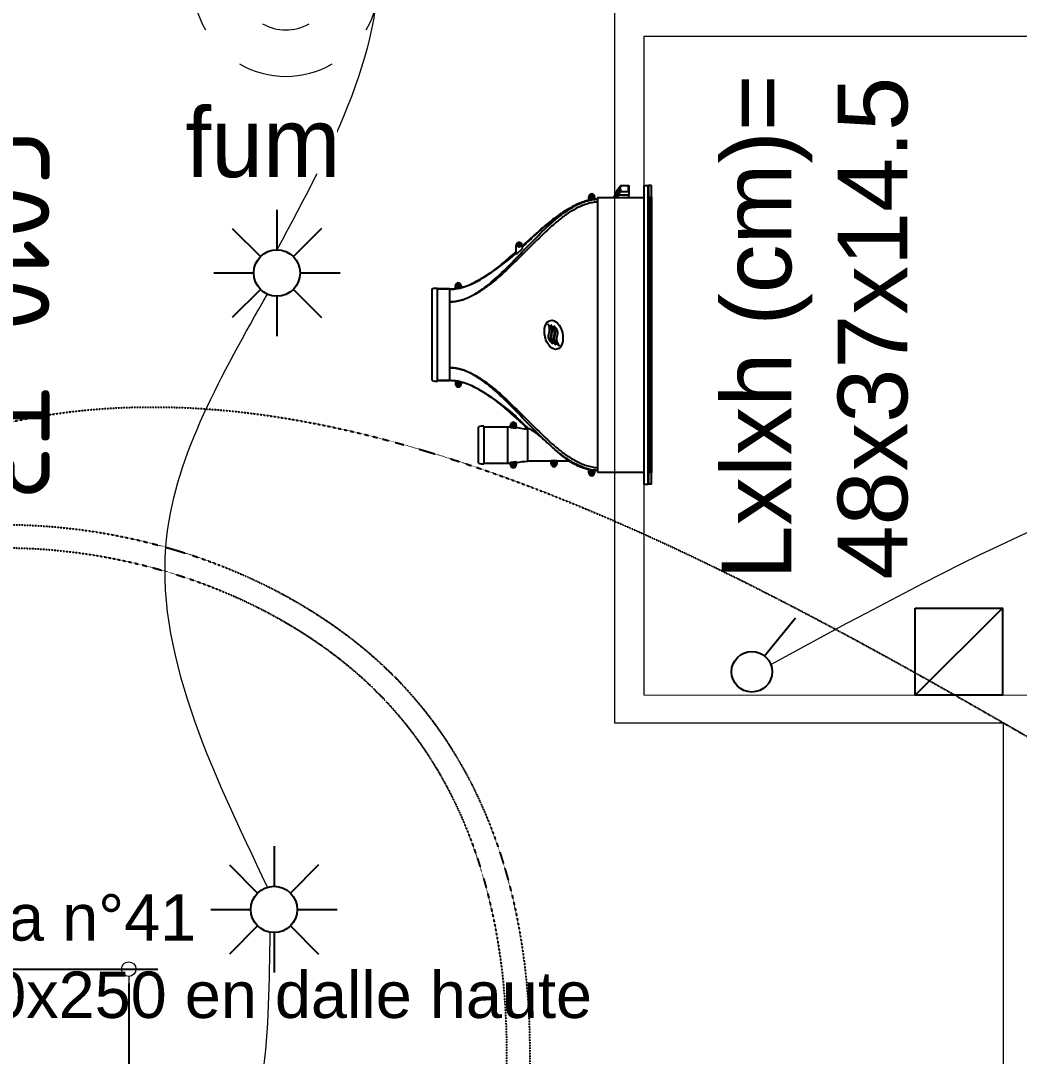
# Model space of a CAD drawing. Header units: millimetres. Extents: x 454430 to 532383, y -370512 to -310890.
# Drawn here: x 470976 to 472698, y -354711 to -352926 of the extents above; entities that cross this region are included whole.
import ezdxf
from ezdxf import colors
from ezdxf.entities.mleader import LeaderData, LeaderLine
from ezdxf.math import Vec2, Vec3

# ---------------------------------------------------------------- set-up
doc = ezdxf.new("R2010")
doc.units = ezdxf.units.MM
doc.set_wipeout_variables(frame=1)
doc.linetypes.add('prlm_ef', pattern=[0.165, 0.1, -0.065])
doc.layers.add('_GAZELEC-BOITE INCORPO', color=36, linetype='Continuous', lineweight=18)
doc.layers.add('_GAZELEC-RESERVATION', color=1, linetype='Continuous', lineweight=18)
for name, color, linetype in [('_GAZELEC-EAU CHAUDE', 1, 'Continuous'), ('prlm-CHAUFF', 30, 'Continuous'), ('prlm-EAU-EF', 161, 'Continuous'), ('prlm-ELEC-CFO', 201, 'Continuous'), ('prlm-ELEC-SSI', 230, 'Continuous')]:
    doc.layers.add(name, color=color, linetype=linetype)
doc.layers.add('prlm-xpoly', color=7, linetype='Continuous', plot=False)
doc.styles.add('Arial', font='arial.ttf')
doc.styles.add('prlm-elec-ssi', font='comic.ttf', dxfattribs={"height": 12})
doc.styles.add('prlm-xpoly', font='isocp.shx', dxfattribs={"height": 15})
doc.styles.get("Standard").update_dxf_attribs({"font": 'arial.ttf'})
doc.dimstyles.new('200', dxfattribs={"dimtxt": 150, "dimasz": 25, "dimexe": 50, "dimexo": 50, "dimgap": 20, "dimtad": 1, "dimdec": 0, "dimlfac": 0.1, "dimdsep": 46, "dimtxsty": 'Arial', "dimblk1": 'DOTBLANK', "dimblk2": 'DOTBLANK', "dimsah": 1, "dimcen": 25, "dimclrd": 5, "dimclre": 5, "dimadec": 0, "dimazin": 0, "dimtfac": 1, "dimtdec": 0, "dimtmove": 0, "dimatfit": 3, "dimldrblk": 'DOTBLANK', "dimfxl": 50, "dimtolj": 1, "dimtzin": 0, "dimarcsym": 0})

# ---------------------------------------------------------------- blocks, each defined once
blk = doc.blocks.new('xi.SPOT')
at = {"color": 0, "lineweight": 5}
blk.add_wipeout([(-4, 0), (-2.83, -2.83), (0, -4), (2.83, -2.83), (4, 0), (2.83, 2.83), (0, 4), (-2.83, 2.83)], dxfattribs=at).dxf.layer = 'prlm-ELEC-CFO'
at = {"layer": 'prlm-ELEC-CFO', "color": 0, "linetype": 'ByBlock', "lineweight": -2, "flags": 128}
for points in [[(0, 10.88), (0, 4)], [(-7.69, 7.69), (-2.83, 2.83)], [(7.69, 7.69), (2.83, 2.83)], [(-10.88, 0), (-4, 0)], [(4, 0), (10.88, 0)], [(-2.83, -2.83), (-7.69, -7.69)], [(2.83, -2.83), (7.69, -7.69)], [(0, -4), (0, -10.88)]]:
    blk.add_lwpolyline(points, dxfattribs=at)
at = {"layer": 'prlm-ELEC-CFO', "color": 0, "linetype": 'ByBlock', "lineweight": -2}
blk.add_circle((0, 0), 4, dxfattribs=at)
blk = doc.blocks.new('xi.SA')
at = {"layer": 'prlm-ELEC-CFO', "color": 0}
blk.add_lwpolyline([(0.2, -1.28), (5.5, 5.28)], dxfattribs=at)
blk.add_circle((-2, -4), 3.5, dxfattribs=at)
blk = doc.blocks.new('xi.fum')
at = {"color": 0}
blk.add_wipeout([(-10.61, -10.61), (-15, 0), (-10.61, 10.61), (0, 15), (10.61, 10.61), (15, 0), (10.61, -10.61), (0, -15)], dxfattribs=at).dxf.layer = 'prlm-ELEC-SSI'
at = {"layer": 'prlm-ELEC-SSI', "color": 0}
for points in [[(-2.12, 2.12), (2.12, -2.12)], [(2.12, 2.12), (-2.12, -2.12)]]:
    blk.add_lwpolyline(points, dxfattribs=at)
blk.add_circle((0, 0), 3, dxfattribs=at)
at = {"layer": 'prlm-ELEC-SSI', "color": 0, "lineweight": 13}
for radius, start, end in [(16, 60, 120), (16, 150, 210), (8, 60, 120), (16, 330, 30), (8, 150, 210), (8, 330, 30), (8, 240, 300), (16, 240, 300)]:
    blk.add_arc((0, 0), radius, start, end, dxfattribs=at)
blk = doc.blocks.new('xi.twintop')
at = {"layer": 'prlm-CHAUFF', "ltscale": 50}
for p, q in [((-7.9, 36.5), (7.9, 36.5)), ((-8, 35.6), (8, 35.6)), ((-7.9, 35.6), (-7.9, 33.5)), ((-7.9, 33.5), (-7.9, 35.6)), ((7.9, 35.6), (7.9, 33.5)), ((7.9, 33.5), (7.9, 35.6)), ((-8.51, 32.16), (-8.41, 32.16)), ((-8.51, 32.05), (-8.51, 32.16)), ((-7.9, 32.5), (-8.46, 32.5)), ((-8.41, 32.16), (-8.41, 32.05)), ((-8.16, 31.5), (-7.95, 32.18)), ((-7.9, 32.5), (-7.95, 32.18)), ((-5.67, 33.5), (-7.9, 33.5)), ((5.67, 33.5), (-5.67, 33.5)), ((7.9, 33.5), (5.67, 33.5)), ((7.95, 32.18), (7.9, 32.5)), ((7.9, 32.5), (8.46, 32.5)), ((8.16, 31.5), (7.95, 32.18)), ((8.41, 32.16), (8.51, 32.16)), ((8.41, 32.05), (8.41, 32.16)), ((8.51, 32.16), (8.51, 32.05)), ((-8.61, 31.95), (-8.61, 32.05)), ((-8.61, 32.05), (-8.51, 32.05)), ((-8.51, 31.95), (-8.61, 31.95)), ((-8.51, 31.84), (-8.51, 31.95)), ((-8.41, 31.84), (-8.51, 31.84)), ((-8.46, 31.5), (-8.16, 31.5)), ((-8.41, 32.05), (-8.3, 32.05)), ((-8.3, 31.95), (-8.41, 31.95)), ((-8.41, 31.95), (-8.41, 31.84)), ((-8.3, 32.05), (-8.3, 31.95)), ((8.46, 31.5), (8.16, 31.5)), ((8.3, 31.95), (8.3, 32.05)), ((8.3, 32.05), (8.41, 32.05)), ((8.41, 31.95), (8.3, 31.95)), ((8.41, 31.84), (8.41, 31.95)), ((8.51, 31.84), (8.41, 31.84)), ((8.51, 32.05), (8.61, 32.05)), ((8.61, 31.95), (8.51, 31.95)), ((8.51, 31.95), (8.51, 31.84)), ((8.61, 32.05), (8.61, 31.95)), ((9.12, 29.02), (9.09, 29.02)), ((-15.75, 27.6), (-22.25, 27.6)), ((-22.15, 28.5), (-15.85, 28.5)), ((-22.15, 27.6), (-22.15, 23.5)), ((-22.15, 27.6), (-22.15, 23.5)), ((-15.85, 27.6), (-15.85, 23.5)), ((-15.85, 27.6), (-15.85, 23.5)), ((-9.41, 28.48), (-9.41, 28.48)), ((9.41, 28.48), (9.38, 28.48)), ((-15.85, 23.5), (-22.15, 23.5)), ((-22.56, 22.55), (-22.45, 22.55)), ((-22.56, 22.45), (-22.56, 22.55)), ((-22.45, 22.45), (-22.56, 22.45)), ((-22.45, 22.66), (-22.35, 22.66)), ((-22.45, 22.55), (-22.45, 22.66)), ((-22.45, 22.34), (-22.45, 22.45)), ((-22.35, 22.34), (-22.45, 22.34)), ((-22.4, 23), (-21.97, 23)), ((-21.85, 22), (-22.4, 22)), ((-22.35, 22.66), (-22.35, 22.55)), ((-22.35, 22.55), (-22.24, 22.55)), ((-22.24, 22.45), (-22.35, 22.45)), ((-22.35, 22.45), (-22.35, 22.34)), ((-22.24, 22.55), (-22.24, 22.45)), ((-21.97, 23), (-21.85, 22.06)), ((-21.85, 22.06), (-21.85, 22)), ((-16.2, 19.84), (-14.13, 22)), ((-14.13, 22), (-16.2, 19.84)), ((-16.15, 22.06), (-16.03, 23)), ((-16.15, 22), (-16.15, 22.06)), ((-15.6, 22), (-16.15, 22)), ((-16.03, 23), (-15.6, 23)), ((-15.76, 22.45), (-15.76, 22.55)), ((-15.76, 22.55), (-15.65, 22.55)), ((-15.65, 22.45), (-15.76, 22.45)), ((-15.65, 22.66), (-15.55, 22.66)), ((-15.65, 22.55), (-15.65, 22.66)), ((-15.65, 22.34), (-15.65, 22.45)), ((-15.55, 22.34), (-15.65, 22.34)), ((-15.55, 22.66), (-15.55, 22.55)), ((-15.55, 22.55), (-15.44, 22.55)), ((-15.55, 22.45), (-15.55, 22.34)), ((-15.44, 22.45), (-15.55, 22.45)), ((-15.44, 22.55), (-15.44, 22.45)), ((14.83, 21), (13.83, 22)), ((13.83, 22), (15.44, 22)), ((15.28, 21.45), (15.28, 21.55)), ((15.28, 21.55), (15.39, 21.55)), ((15.39, 21.45), (15.28, 21.45)), ((15.39, 21.66), (15.49, 21.66)), ((15.39, 21.55), (15.39, 21.66)), ((15.39, 21.34), (15.39, 21.45)), ((15.49, 21.66), (15.49, 21.55)), ((15.49, 21.55), (15.6, 21.55)), ((15.49, 21.45), (15.49, 21.34)), ((15.6, 21.45), (15.49, 21.45)), ((15.6, 21.55), (15.6, 21.45)), ((-21.8, 20), (-16.2, 20)), ((-21.8, 16), (-21.8, 20)), ((-21.8, 16), (-21.8, 20)), ((-16.2, 19.84), (-16.2, 20)), ((-16.2, 19.84), (-16.2, 20)), ((15.44, 21), (14.83, 21)), ((15.49, 21.34), (15.39, 21.34)), ((-22.36, 15.45), (-22.36, 15.55)), ((-22.36, 15.55), (-22.25, 15.55)), ((-22.25, 15.45), (-22.36, 15.45)), ((-22.25, 15.66), (-22.15, 15.66)), ((-22.25, 15.55), (-22.25, 15.66)), ((-22.25, 15.34), (-22.25, 15.45)), ((-22.15, 15.34), (-22.25, 15.34)), ((-22.2, 16), (-21.65, 16)), ((-21.65, 15), (-22.2, 15)), ((-22.15, 15.66), (-22.15, 15.55)), ((-22.15, 15.55), (-22.04, 15.55)), ((-22.15, 15.45), (-22.15, 15.34)), ((-22.04, 15.45), (-22.15, 15.45)), ((-22.04, 15.55), (-22.04, 15.45)), ((-21.8, 12.88), (-21.8, 15)), ((-21.8, 12.88), (-21.8, 15)), ((-21.65, 16), (-21.65, 15)), ((-23.96, 8.95), (-23.96, 9.05)), ((-23.96, 9.05), (-23.85, 9.05)), ((-23.85, 8.95), (-23.96, 8.95)), ((-23.85, 9.16), (-23.75, 9.16)), ((-23.85, 9.05), (-23.85, 9.16)), ((-23.85, 8.84), (-23.85, 8.95)), ((-23.8, 9.5), (-23.19, 9.5)), ((-23.75, 9.16), (-23.75, 9.05)), ((-23.75, 9.05), (-23.64, 9.05)), ((-23.75, 8.95), (-23.75, 8.84)), ((-23.64, 8.95), (-23.75, 8.95)), ((-23.64, 9.05), (-23.64, 8.95)), ((23.19, 9.5), (23.8, 9.5)), ((23.64, 8.95), (23.64, 9.05)), ((23.64, 9.05), (23.75, 9.05)), ((23.75, 8.95), (23.64, 8.95)), ((23.75, 9.16), (23.85, 9.16)), ((23.75, 9.05), (23.75, 9.16)), ((23.75, 8.84), (23.75, 8.95)), ((23.85, 9.16), (23.85, 9.05)), ((23.85, 9.05), (23.96, 9.05)), ((23.85, 8.95), (23.85, 8.84)), ((23.96, 8.95), (23.85, 8.95)), ((23.96, 9.05), (23.96, 8.95)), ((-23.75, 8.84), (-23.85, 8.84)), ((-23.36, 8.5), (-23.8, 8.5)), ((23.7, 8), (-23.7, 8)), ((-23.7, 8), (-23.7, 0)), ((-23.36, 8.42), (-23.36, 8.5)), ((23.36, 8.42), (23.36, 8.5)), ((23.8, 8.5), (23.36, 8.5)), ((23.7, 8), (23.7, 0)), ((23.85, 8.84), (23.75, 8.84)), ((24.18, 4.47), (23.7, 4.81)), ((24.06, 4.42), (23.7, 4.66)), ((24.06, 2.6), (24.06, 4.42)), ((24.64, 4.04), (24.06, 4.42)), ((24.2, 4.46), (24.18, 4.47)), ((24.54, 4.24), (24.2, 4.46)), ((24.35, 4.85), (24.33, 4.89)), ((24.35, 4.36), (24.35, 4.85)), ((24.35, 4.85), (24.36, 4.85)), ((24.41, 4.79), (24.43, 4.83)), ((24.41, 4.79), (24.41, 4.32)), ((25.01, 4.43), (24.41, 4.79)), ((24.43, 4.83), (25.04, 4.47)), ((24.64, 4.04), (24.72, 4.01)), ((24.64, 2.6), (24.64, 4.04)), ((24.72, 4.01), (24.72, 2.65)), ((25.04, 4.47), (25.01, 4.43)), ((25.01, 4.25), (25.01, 4.43)), ((25.02, 4.42), (25.01, 4.43)), ((25.06, 4.46), (25.02, 4.42)), ((25.02, 4.42), (25.02, 4.25)), ((25.28, 4.25), (25.02, 4.42)), ((25.04, 4.47), (25.06, 4.46)), ((25.06, 4.46), (25.39, 4.24)), ((25.71, 2.65), (25.71, 4.01)), ((23.7, 2.6), (24.06, 2.6)), ((23.7, 2.57), (23.73, 2.6)), ((23.79, 2.6), (23.88, 2.51)), ((23.88, 2.51), (23.97, 2.6)), ((24.04, 2.6), (24.13, 2.51)), ((24.64, 2.6), (24.06, 2.6)), ((24.13, 2.51), (24.22, 2.6)), ((24.18, 2.56), (24.24, 2.51)), ((24.24, 2.51), (24.3, 2.58)), ((24.28, 2.6), (24.37, 2.51)), ((24.37, 2.51), (24.46, 2.6)), ((24.42, 2.57), (24.48, 2.51)), ((24.48, 2.51), (24.56, 2.58)), ((24.54, 2.6), (24.63, 2.51)), ((24.63, 2.51), (24.72, 2.6)), ((24.72, 2.65), (24.64, 2.6)), ((24.64, 2.6), (24.64, 2.6)), ((25.66, 2.6), (24.64, 2.6)), ((24.7, 2.58), (24.77, 2.51)), ((24.72, 2.65), (25.71, 2.65)), ((24.73, 2.6), (24.82, 2.51)), ((24.77, 2.51), (24.79, 2.53)), ((24.82, 2.51), (24.91, 2.6)), ((24.9, 2.59), (24.98, 2.51)), ((24.98, 2.51), (25.07, 2.6)), ((25.02, 2.54), (25.05, 2.51)), ((25.05, 2.51), (25.09, 2.55)), ((25.06, 2.58), (25.13, 2.51)), ((25.13, 2.51), (25.22, 2.6)), ((25.19, 2.57), (25.25, 2.51)), ((25.25, 2.51), (25.34, 2.6)), ((25.27, 2.53), (25.29, 2.51)), ((25.29, 2.51), (25.32, 2.54)), ((25.31, 2.56), (25.36, 2.51)), ((25.36, 2.51), (25.45, 2.6)), ((25.4, 2.55), (25.44, 2.51)), ((25.44, 2.51), (25.53, 2.6)), ((25.48, 2.54), (25.51, 2.51)), ((25.51, 2.51), (25.6, 2.6)), ((25.53, 2.53), (25.55, 2.51)), ((25.55, 2.51), (25.64, 2.6)), ((25.71, 2.65), (25.66, 2.6)), ((25.66, 2.6), (25.66, 2.6)), ((-25.75, 0), (-25.75, -0.73)), ((25.75, 0), (-25.75, 0)), ((25.75, 0), (25.75, -0.73)), ((-25.75, -0.81), (-25.75, -0.73)), ((-25.75, -0.73), (25.75, -0.73)), ((-25.75, -1.3), (-25.75, -0.81)), ((25.75, -0.81), (-25.75, -0.81)), ((-25.75, -1.3), (25.75, -1.3)), ((23.75, -0.99), (-23.75, -0.99)), ((-23.75, -1.06), (-23.75, -0.99)), ((-23.55, -0.99), (-23.75, -1.06)), ((-23.75, -1.06), (23.75, -1.06)), ((23.75, -1.11), (-23.75, -1.11)), ((-23.75, -1.16), (-23.75, -1.11)), ((-23.59, -1.11), (-23.75, -1.16)), ((-23.75, -1.16), (23.75, -1.16)), ((23.75, -1.2), (-23.75, -1.2)), ((-23.75, -1.23), (-23.75, -1.2)), ((-23.64, -1.2), (-23.75, -1.23)), ((-23.75, -1.23), (23.75, -1.23)), ((23.75, -1.26), (-23.75, -1.26)), ((-23.75, -1.28), (-23.75, -1.26)), ((-23.68, -1.26), (-23.75, -1.28)), ((-23.75, -1.28), (23.75, -1.28)), ((23.75, -1.29), (-23.75, -1.29)), ((-23.75, -1.3), (-23.75, -1.29)), ((-23.73, -1.29), (-23.75, -1.3)), ((-23.75, -1.3), (23.75, -1.3)), ((23.75, -1.06), (23.55, -0.99)), ((23.75, -1.16), (23.59, -1.11)), ((23.75, -1.23), (23.64, -1.2)), ((23.75, -1.28), (23.68, -1.26)), ((23.75, -1.3), (23.73, -1.29)), ((23.75, -0.99), (23.75, -1.06)), ((23.75, -1.11), (23.75, -1.16)), ((23.75, -1.2), (23.75, -1.23)), ((23.75, -1.26), (23.75, -1.28)), ((23.75, -1.29), (23.75, -1.3)), ((25.75, -0.73), (25.75, -0.81)), ((25.75, -1.3), (25.75, -0.81))]:
    blk.add_line(p, q, dxfattribs=at)
for centre, radius in [((-8.46, 32), 0.3), ((-8.46, 32), 0.25), ((8.46, 32), 0.3), ((8.46, 32), 0.25), ((-22.4, 22.5), 0.3), ((-22.4, 22.5), 0.25), ((-15.6, 22.5), 0.3), ((-15.6, 22.5), 0.25), ((15.44, 21.5), 0.3), ((15.44, 21.5), 0.25), ((-22.2, 15.5), 0.3), ((-22.2, 15.5), 0.25), ((-23.8, 9), 0.3), ((-23.8, 9), 0.25), ((23.8, 9), 0.3), ((23.8, 9), 0.25)]:
    blk.add_circle(centre, radius, dxfattribs=at)
for centre, radius, start, end in [((-6.01, 35.83), 2, 160.5755, 186.7441), ((-6.01, 35.83), 2, 160.5755, 186.7441), ((6.01, 35.83), 2, 353.2559, 19.4245), ((6.01, 35.83), 2, 353.2559, 19.4245), ((-8.46, 32), 0.5, 90, 270), ((-15.67, 33.51), 7.77, 352.5456, 359.9423), ((-15.72, 33.51), 7.82, 352.5763, 359.9264), ((-15.07, 33.49), 7.17, 352.0923, 353.5448), ((-15.07, 33.49), 7.17, 353.9053, 0.1157), ((15.11, 33.49), 7.25, 179.9215, 187.8382), ((15.67, 33.51), 7.77, 180.0577, 187.4544), ((15.72, 33.51), 7.82, 180.0736, 187.4237), ((8.46, 32), 0.5, 270, 90), ((-19.51, 34.47), 11.74, 332.3321, 345.441), ((-19.16, 34.32), 11.35, 332.1374, 345.6929), ((21.1, 34.98), 13.43, 192.9954, 216.0824), ((19.16, 34.32), 11.35, 194.4106, 207.8626), ((-26.92, 38.17), 20.01, 331.0483, 332.7983), ((-26.92, 38.17), 20.01, 331.0482, 332.7982), ((26.92, 38.17), 20.01, 207.2018, 208.9518), ((-20.26, 27.83), 2, 160.5755, 186.7441), ((-20.26, 27.83), 2, 160.5755, 186.7441), ((-17.74, 27.83), 2, 353.2559, 19.4245), ((-17.74, 27.83), 2, 353.2559, 19.4245), ((-43.13, 48.06), 39, 319.3887, 329.86), ((-43.13, 48.06), 39, 319.3887, 329.8601), ((43.13, 48.06), 39, 210.1399, 220.6113), ((43.13, 48.06), 39, 212.5506, 220.6113), ((-22.4, 22.5), 0.5, 90, 270), ((-15.6, 22.5), 0.5, 270, 90), ((-22.51, 30.1), 11.66, 315.9701, 320.4245), ((-22.76, 30.33), 11.99, 316.0326, 320.3619), ((22.51, 30.1), 11.66, 219.5755, 224.0299), ((22.76, 30.33), 11.99, 219.6381, 223.9674), ((15.44, 21.5), 0.5, 270, 90), ((-44.74, 40.05), 35.1, 315.7111, 319.5265), ((-22.2, 15.5), 0.5, 90, 270), ((-2.48, -0.77), 23.65, 136.4099, 144.7501), ((-23.8, 9), 0.5, 90, 270), ((-11.41, 6.64), 12.12, 163.7263, 166.3852), ((23.8, 9), 0.5, 270, 90), ((17.64, -7.23), 13.85, 61.9182, 64.0515), ((17.76, -6.88), 13.43, 62.115, 63.7632), ((18.29, -6.04), 12.5, 61.3177, 61.5903), ((24.75, 5.45), 0.703, 233.033, 242.9325), ((24.72, 5.11), 0.448, 214.6713, 225.4982), ((25.88, 4.92), 0.836, 234.1326, 239.2425), ((18.29, -6.04), 12.5, 53.7494, 55.0637)]:
    blk.add_arc(centre, radius, start, end, dxfattribs=at)
blk.add_ellipse((0, 15.55), major_axis=(2.49, 0.57), ratio=0.600775, dxfattribs=at)
for points, knots in [([(-5.67, 33.5), (-5.67, 33.33), (-5.68, 33.16), (-5.7, 32.82), (-5.72, 32.65), (-5.8, 32.15), (-5.87, 31.82), (-6.05, 31.16), (-6.16, 30.84), (-6.41, 30.21), (-6.55, 29.9), (-7, 29), (-7.34, 28.43), (-8.08, 27.34), (-8.47, 26.81), (-9.69, 25.27), (-10.57, 24.3), (-12.38, 22.39), (-13.32, 21.46), (-15.19, 19.6), (-16.12, 18.67), (-17.95, 16.77), (-18.84, 15.8), (-20.08, 14.27), (-20.47, 13.75), (-21.03, 12.94), (-21.21, 12.66), (-21.55, 12.09), (-21.72, 11.8), (-22.17, 10.91), (-22.43, 10.31), (-22.7, 9.36), (-22.77, 9.03), (-22.86, 8.47), (-22.88, 8.24), (-22.89, 8)], [0, 0, 0, 0, 0.015625, 0.015625, 0.03125, 0.03125, 0.0625, 0.0625, 0.09375, 0.09375, 0.125, 0.125, 0.1875, 0.1875, 0.25, 0.25, 0.375, 0.375, 0.5, 0.5, 0.625, 0.625, 0.75, 0.75, 0.8125, 0.8125, 0.84375, 0.84375, 0.875, 0.875, 0.9375, 0.9375, 0.96875, 0.96875, 0.9907189, 0.9907189, 0.9907189, 0.9907189]), ([(-18.04, 17.26), (-16.85, 18.51), (-15.59, 19.7), (-13.1, 22.1), (-11.85, 23.3), (-10.07, 25.17), (-9.49, 25.81), (-8.39, 27.13), (-7.87, 27.82), (-7.16, 28.91), (-6.93, 29.29), (-6.52, 30.07), (-6.33, 30.48), (-6.02, 31.31), (-5.89, 31.74), (-5.76, 32.39), (-5.73, 32.61), (-5.69, 32.95), (-5.69, 33.06), (-5.67, 33.28), (-5.67, 33.39), (-5.67, 33.5)], [0, 0, 0, 0, 0.25, 0.25, 0.5, 0.5, 0.625, 0.625, 0.75, 0.75, 0.8125, 0.8125, 0.875, 0.875, 0.9375, 0.9375, 0.96875, 0.96875, 0.984375, 0.984375, 1, 1, 1, 1]), ([(5.67, 33.5), (5.67, 33.33), (5.68, 33.16), (5.71, 32.81), (5.73, 32.64), (5.81, 32.14), (5.88, 31.8), (6.08, 31.14), (6.2, 30.82), (6.47, 30.19), (6.62, 29.88), (7.1, 28.98), (7.46, 28.42), (8.23, 27.34), (8.65, 26.82), (9.93, 25.3), (10.84, 24.34), (12.72, 22.46), (13.69, 21.54), (15.61, 19.69), (16.57, 18.77), (18.43, 16.87), (19.34, 15.9), (20.59, 14.36), (20.99, 13.83), (21.55, 13), (21.73, 12.72), (22.07, 12.15), (22.24, 11.85), (22.69, 10.95), (22.94, 10.33), (23.21, 9.37), (23.28, 9.05), (23.36, 8.48), (23.38, 8.24), (23.39, 8)], [0, 0, 0, 0, 0.015625, 0.015625, 0.03125, 0.03125, 0.0625, 0.0625, 0.09375, 0.09375, 0.125, 0.125, 0.1875, 0.1875, 0.25, 0.25, 0.375, 0.375, 0.5, 0.5, 0.625, 0.625, 0.75, 0.75, 0.8125, 0.8125, 0.84375, 0.84375, 0.875, 0.875, 0.9375, 0.9375, 0.96875, 0.96875, 0.9908046, 0.9908046, 0.9908046, 0.9908046]), ([(22.89, 8), (22.88, 8.24), (22.86, 8.47), (22.77, 9.03), (22.7, 9.36), (22.43, 10.31), (22.17, 10.91), (21.72, 11.8), (21.55, 12.09), (21.21, 12.66), (21.03, 12.94), (20.47, 13.75), (20.08, 14.27), (18.84, 15.8), (17.95, 16.77), (16.12, 18.67), (15.18, 19.6), (13.32, 21.46), (12.38, 22.39), (10.57, 24.3), (9.69, 25.27), (8.47, 26.81), (8.08, 27.34), (7.34, 28.43), (7, 29), (6.55, 29.9), (6.41, 30.21), (6.16, 30.84), (6.05, 31.16), (5.87, 31.82), (5.79, 32.15), (5.72, 32.65), (5.7, 32.82), (5.68, 33.16), (5.67, 33.33), (5.67, 33.5)], [0.0092808, 0.0092808, 0.0092808, 0.0092808, 0.03125, 0.03125, 0.0625, 0.0625, 0.125, 0.125, 0.15625, 0.15625, 0.1875, 0.1875, 0.25, 0.25, 0.375, 0.375, 0.5, 0.5, 0.625, 0.625, 0.75, 0.75, 0.8125, 0.8125, 0.875, 0.875, 0.90625, 0.90625, 0.9375, 0.9375, 0.96875, 0.96875, 0.984375, 0.984375, 1, 1, 1, 1]), ([(-8.9, 29.46), (-9.06, 29.12), (-9.43, 28.41), (-10.08, 27.35), (-10.83, 26.27), (-11.65, 25.18), (-12.54, 24.1), (-13.65, 22.81), (-14.86, 21.46), (-15.81, 20.43), (-16.2, 20)], [0.1568082, 0.1568082, 0.1568082, 0.1568082, 0.2305418, 0.3149874, 0.4025619, 0.4929385, 0.5856877, 0.6803551, 0.8317746, 0.9509578, 0.9509578, 0.9509578, 0.9509578]), ([(14.38, 22), (14.06, 22.36), (13.37, 23.14), (12.33, 24.35), (11.38, 25.54), (10.58, 26.62), (9.93, 27.59), (9.37, 28.52), (9.05, 29.15), (8.91, 29.44)], [0.5730592, 0.5730592, 0.5730592, 0.5730592, 0.626259, 0.6884084, 0.7489718, 0.7930827, 0.8358988, 0.8773199, 0.9123747, 0.9123747, 0.9123747, 0.9123747]), ([(-18.04, 17.26), (-17.81, 17.52), (-17.58, 17.79), (-17.17, 18.3), (-16.98, 18.55), (-16.64, 19.03), (-16.49, 19.25), (-16.32, 19.53), (-16.28, 19.62), (-16.22, 19.76), (-16.2, 19.81), (-16.2, 19.84)], [0, 0, 0, 0, 0.25, 0.25, 0.5, 0.5, 0.75, 0.75, 0.875, 0.875, 1, 1, 1, 1]), ([(23.19, 9.5), (23.12, 9.79), (23.04, 10.07), (22.86, 10.64), (22.75, 10.92), (22.41, 11.74), (22.14, 12.27), (21.56, 13.3), (21.24, 13.8), (20.57, 14.77), (20.21, 15.25), (19.11, 16.65), (18.33, 17.54), (16.73, 19.29), (15.91, 20.15), (15.09, 21)], [0, 0, 0, 0, 0.0625, 0.0625, 0.125, 0.125, 0.25, 0.25, 0.375, 0.375, 0.5, 0.5, 0.75, 0.75, 1, 1, 1, 1]), ([(21.4, 13.55), (21.3, 13.71), (20.98, 14.2), (20.41, 15.02), (19.67, 15.99), (18.88, 16.96), (17.95, 18.04), (16.9, 19.22), (15.98, 20.24), (15.44, 20.84), (15.29, 21)], [0.1694223, 0.1694223, 0.1694223, 0.1694223, 0.1906001, 0.2339285, 0.2787061, 0.3247019, 0.3716424, 0.4351709, 0.4991397, 0.523565, 0.523565, 0.523565, 0.523565]), ([(-1.63, 15.67), (-0.9, 16.39), (-0.53, 16.49), (-0.14, 16.44), (0.47, 16.38), (1.12, 15.98), (1.85, 16.55)], [0, 0, 0, 0, 0.389075, 0.389075, 0.389075, 1, 1, 1, 1]), ([(-23.39, 8), (-23.38, 8.28), (-23.35, 8.55), (-23.25, 9.19), (-23.16, 9.55), (-22.84, 10.61), (-22.54, 11.29), (-21.83, 12.6), (-21.42, 13.22), (-20.56, 14.41), (-20.09, 14.98), (-19.62, 15.54)], [0.0331631, 0.0331631, 0.0331631, 0.0331631, 0.125, 0.125, 0.25, 0.25, 0.5, 0.5, 0.75, 0.75, 1, 1, 1, 1]), ([(-1.94, 14.63), (-1.21, 15.35), (-0.84, 15.44), (-0.45, 15.4), (0.16, 15.33), (0.81, 14.93), (1.54, 15.51)], [0, 0, 0, 0, 0.389075, 0.389075, 0.389075, 1, 1, 1, 1]), ([(-23.19, 9.5), (-23.12, 9.8), (-23.04, 10.09), (-22.9, 10.53), (-22.84, 10.67), (-22.74, 10.96), (-22.68, 11.1), (-22.5, 11.53), (-22.37, 11.8), (-22.1, 12.35), (-21.95, 12.61), (-21.8, 12.88)], [0, 0, 0, 0, 0.25, 0.25, 0.375, 0.375, 0.5, 0.5, 0.75, 0.75, 1, 1, 1, 1]), ([(-21.8, 12.88), (-21.96, 12.6), (-22.11, 12.32), (-22.4, 11.74), (-22.54, 11.45), (-22.78, 10.85), (-22.89, 10.55), (-23.01, 10.17), (-23.03, 10.1), (-23.05, 10.03)], [0, 0, 0, 0, 0.25, 0.25, 0.5, 0.5, 0.75, 0.75, 0.8062429, 0.8062429, 0.8062429, 0.8062429]), ([(24.24, 4.96), (24.23, 4.96), (24.23, 4.96), (24.22, 4.97), (24.2, 4.97), (24.19, 4.97), (24.18, 4.98), (24.16, 4.98), (24.15, 4.98), (24.13, 4.99), (24.11, 4.99), (24.09, 4.99), (24.08, 4.99), (24.05, 4.99), (24.02, 4.99), (23.98, 4.99), (23.93, 4.98), (23.89, 4.98), (23.84, 4.97), (23.78, 4.96), (23.74, 4.95), (23.71, 4.95), (23.7, 4.94)], [0.1059402, 0.1059402, 0.1059402, 0.1059402, 0.1359504, 0.1694868, 0.202886, 0.2361704, 0.2693627, 0.3024859, 0.3355633, 0.3686184, 0.401675, 0.434757, 0.4678887, 0.5010941, 0.5629781, 0.6246926, 0.6863942, 0.7482374, 0.8103737, 0.8729511, 0.9361135, 0.9654522, 0.9654522, 0.9654522, 0.9654522]), ([(23.7, 4.91), (23.71, 4.91), (23.72, 4.91), (23.74, 4.92), (23.78, 4.92), (23.81, 4.93), (23.83, 4.93), (23.86, 4.94), (23.89, 4.94), (23.92, 4.95), (23.94, 4.95), (23.97, 4.95), (23.99, 4.96), (24.02, 4.96), (24.04, 4.96), (24.06, 4.96), (24.08, 4.96), (24.11, 4.96), (24.14, 4.96), (24.18, 4.96), (24.21, 4.95), (24.24, 4.95), (24.26, 4.94), (24.28, 4.93), (24.3, 4.92), (24.32, 4.91), (24.33, 4.9), (24.33, 4.89)], [0.053874, 0.053874, 0.053874, 0.053874, 0.0607104, 0.0907643, 0.1206402, 0.1503557, 0.1799287, 0.2093776, 0.238721, 0.2679778, 0.2971672, 0.3263086, 0.3554219, 0.3845269, 0.4136437, 0.4427926, 0.4719939, 0.5012681, 0.5562327, 0.6110034, 0.6657154, 0.7205017, 0.7754929, 0.8308166, 0.8865967, 0.9429527, 1, 1, 1, 1]), ([(24.35, 4.85), (24.35, 4.86), (24.35, 4.86), (24.34, 4.87), (24.33, 4.88), (24.32, 4.88), (24.31, 4.89), (24.3, 4.89), (24.29, 4.9), (24.28, 4.9), (24.26, 4.91), (24.25, 4.91), (24.23, 4.91), (24.22, 4.92), (24.2, 4.92), (24.18, 4.92), (24.17, 4.92), (24.15, 4.92), (24.12, 4.92), (24.09, 4.92), (24.05, 4.92), (24, 4.92), (23.95, 4.91), (23.9, 4.9), (23.85, 4.89), (23.79, 4.88), (23.74, 4.87), (23.71, 4.86), (23.7, 4.86)], [0, 0, 0, 0, 0.0300773, 0.0600539, 0.0899314, 0.1197114, 0.1493956, 0.1789856, 0.2084831, 0.2378898, 0.2672073, 0.2964374, 0.3255817, 0.3546421, 0.3836203, 0.4125181, 0.4413372, 0.4700795, 0.4987468, 0.5532579, 0.6080368, 0.6630958, 0.7184471, 0.7741027, 0.8300742, 0.8863734, 0.9430116, 0.9677174, 0.9677174, 0.9677174, 0.9677174]), ([(24.65, 4.2), (24.65, 4.2), (24.64, 4.2), (24.64, 4.2), (24.63, 4.2), (24.63, 4.2), (24.62, 4.2), (24.61, 4.21), (24.6, 4.21), (24.59, 4.21), (24.58, 4.22), (24.55, 4.23), (24.54, 4.24), (24.54, 4.24)], [0, 0, 0, 0, 0.061789, 0.122374, 0.182441, 0.242697, 0.303842, 0.366548, 0.43144, 0.49908, 0.668346, 0.832646, 1, 1, 1, 1]), ([(25.45, 4.21), (25.44, 4.21), (25.44, 4.22), (25.43, 4.22), (25.41, 4.23), (25.4, 4.23), (25.39, 4.24), (25.37, 4.24), (25.36, 4.25), (25.34, 4.25), (25.32, 4.25), (25.3, 4.26), (25.29, 4.26), (25.27, 4.26), (25.24, 4.26), (25.22, 4.26), (25.2, 4.26), (25.17, 4.26), (25.13, 4.26), (25.08, 4.26), (25.03, 4.26), (24.97, 4.25), (24.91, 4.24), (24.85, 4.24), (24.79, 4.23), (24.72, 4.21), (24.67, 4.21), (24.65, 4.2)], [0.0304712, 0.0304712, 0.0304712, 0.0304712, 0.0599457, 0.0897682, 0.1195016, 0.1491541, 0.1787343, 0.2082505, 0.2377114, 0.2671256, 0.2965018, 0.3258487, 0.355175, 0.3844897, 0.4138015, 0.4431194, 0.4724522, 0.5018089, 0.5568669, 0.611863, 0.6668562, 0.7219052, 0.7770682, 0.8324028, 0.8879658, 0.9438132, 1, 1, 1, 1]), ([(25.71, 4.01), (25.69, 4.04), (25.65, 4.06), (25.55, 4.09), (25.48, 4.1), (25.35, 4.1), (25.31, 4.1), (25.21, 4.09), (25.16, 4.09), (24.98, 4.06), (24.86, 4.04), (24.72, 4.01)], [0, 0, 0, 0, 0.25, 0.25, 0.5, 0.5, 0.625, 0.625, 0.75, 0.75, 1, 1, 1, 1])]:
    blk.add_open_spline(points, degree=3, knots=knots, dxfattribs=at)
for points in [[(-22.15, 23.5), (-22.15, 23.33), (-22.14, 23.17), (-22.13, 23)], [(-22.15, 23.5), (-22.15, 23.33), (-22.14, 23.17), (-22.13, 23)], [(-15.85, 23.5), (-15.85, 23.33), (-15.86, 23.17), (-15.87, 23)], [(-15.85, 23.5), (-15.85, 23.33), (-15.86, 23.17), (-15.87, 23)], [(-22.01, 22), (-21.91, 21.33), (-21.8, 20.67), (-21.8, 20)], [(-22.01, 22), (-21.91, 21.33), (-21.8, 20.67), (-21.8, 20)], [(-15.99, 22), (-16.09, 21.33), (-16.2, 20.67), (-16.2, 20)], [(-15.99, 22), (-16.09, 21.33), (-16.2, 20.67), (-16.2, 20)], [(-0.23, 16.09), (-0.63, 16.13), (-1.01, 16.03), (-1.63, 15.67)], [(1.85, 16.55), (1.03, 15.62), (0.38, 16.02), (-0.23, 16.09)], [(-0.55, 15.04), (-0.94, 15.09), (-1.32, 14.99), (-1.94, 14.63)], [(-1.78, 15.16), (-1.06, 15.88), (-0.68, 15.97), (-0.29, 15.93)], [(-0.39, 15.58), (-0.78, 15.62), (-1.16, 15.52), (-1.78, 15.16)], [(1.54, 15.51), (0.72, 14.57), (0.07, 14.98), (-0.55, 15.04)], [(1.7, 16.04), (0.88, 15.1), (0.23, 15.51), (-0.39, 15.58)], [(-0.29, 15.93), (0.32, 15.87), (0.96, 15.47), (1.7, 16.04)], [(-23.19, 9.5), (-23.26, 9.17), (-23.32, 8.84), (-23.36, 8.5)], [(23.36, 8.5), (23.32, 8.84), (23.26, 9.17), (23.19, 9.5)]]:
    blk.add_open_spline(points, degree=3, dxfattribs=at)
at = {"layer": 'prlm-CHAUFF', "ltscale": 50, "insert": (-42.19, -13.41), "char_height": 12, "width": 139.7925, "attachment_point": 1}
blk.add_mtext('Lxlxh (cm)= 48x37x14.5', dxfattribs=at)
blk = doc.blocks.new('xi.th-ch')
at = {"layer": 'prlm-CHAUFF', "color": 0, "linetype": 'ByBlock', "lineweight": -2, "flags": 128}
blk.add_lwpolyline([(-7.5, 7.5), (7.5, 7.5), (7.5, -7.5), (-7.5, -7.5)], close=True, dxfattribs=at)
at = {"layer": 'prlm-CHAUFF', "color": 0}
blk.add_lwpolyline([(-7.5, -7.5), (7.5, 7.5)], dxfattribs=at)
blk = doc.blocks.new('_DOTBLANK')
at = {"color": 0, "linetype": 'ByBlock'}
blk.add_line((-0.5, 0), (-1, 0), dxfattribs=at)
blk.add_circle((0, 0), 0.5, dxfattribs=at)
blk = doc.blocks.new('*D180')
at = {"layer": '_GAZELEC-BOITE INCORPO', "color": 5, "lineweight": -2, "transparency": 16777216}
for p, q in [((470226.7, -354560.9), (471212.3, -354560.9)), ((471162.3, -354585.9), (471162.3, -354735.9)), ((470226.7, -354760.9), (471212.3, -354760.9)), ((471162.3, -354760.9), (471162.3, -355042.8))]:
    blk.add_line(p, q, dxfattribs=at)
at = {"layer": '_GAZELEC-BOITE INCORPO', "color": 5, "lineweight": -2, "transparency": 16777216, "xscale": 25, "yscale": 25, "zscale": 25}
for p, rotation in [((471162.3, -354560.9), 90), ((471162.3, -354760.9), 270)]:
    blk.add_blockref('_DOTBLANK', p, dxfattribs=dict(at, rotation=rotation))
at = {"layer": '_GAZELEC-BOITE INCORPO', "color": 0, "transparency": 16777216, "insert": (471065.7, -354914.3), "char_height": 150, "attachment_point": 5, "rotation": 90, "style": 'Arial'}
blk.add_mtext('\\A1;20', dxfattribs=at)

msp = doc.modelspace()

# ---------------------------------------------------------------- linework, layer by layer
at = {"layer": '_GAZELEC-EAU CHAUDE', "linetype": 'prlm_ef'}
msp.add_open_spline([(470047.6, -354703.7), (470049.9, -354664.4), (470052.3, -354624.9), (470058.6, -354545.9), (470062.4, -354506.4), (470069, -354458.8), (470070.2, -354450.6), (470072.5, -354435.3), (470073.7, -354428.3), (470076.1, -354414.3), (470077.3, -354407.3), (470081.2, -354386.5), (470084, -354372.7), (470093, -354331.5), (470099.8, -354304.3), (470123.8, -354218.5), (470143.8, -354161), (470189.2, -354048.1), (470214.7, -353992.6), (470269.9, -353883.3), (470299.6, -353829.5), (470362, -353722.9), (470394.6, -353670.1), (470461.4, -353565.2), (470495.5, -353513), (470576.2, -353390.7), (470622.7, -353320.6), (470713.3, -353179.5), (470757.3, -353108.5), (470811.1, -353014.4), (470823.6, -352992.1), (470846.3, -352950.1), (470856.7, -352930.4), (470877, -352890.7), (470886.8, -352870.8), (470915.6, -352810.7), (470933.8, -352770.2), (470985.4, -352647.5), (471015.7, -352564.2), (471089.2, -352329.6), (471123.9, -352175.7), (471170.4, -351864.5), (471182.1, -351707.3), (471183.4, -351518.2), (471183.1, -351486.2), (471181.9, -351429.1), (471181.1, -351404.1), (471179.4, -351362.9), (471178.6, -351346.6), (471176.8, -351313.9), (471175.8, -351297.6), (471172.4, -351248.7), (471169.9, -351216.1), (471161.4, -351118.3), (471154.7, -351053), (471140.8, -350922.4), (471133.7, -350856.9), (471120.6, -350725.8), (471114.7, -350660), (471108.8, -350572.2), (471107.5, -350550.3), (471105.8, -350516.5), (471105.2, -350504.7), (471103.8, -350469.9), (471103.1, -350447), (471101.5, -350378.3), (471101.4, -350332.5), (471102.9, -350195.2), (471106.7, -350103.6), (471117.4, -349920.8), (471124.4, -349829.5), (471134.2, -349706.7), (471136.8, -349675.2), (471139.4, -349643.7)], degree=3, knots=[0, 0, 0, 0, 116.983353, 116.983353, 233.966707, 233.966707, 258.621377, 258.621377, 279.535643, 279.535643, 300.449909, 300.449909, 342.278442, 342.278442, 425.935507, 425.935507, 608.419115, 608.419115, 790.902722, 790.902722, 973.386329, 973.386329, 1155.869936, 1155.869936, 1338.353544, 1338.353544, 1584.222526, 1584.222526, 1830.091509, 1830.091509, 1905.871383, 1905.871383, 1972.392152, 1972.392152, 2038.912922, 2038.912922, 2171.954461, 2171.954461, 2438.03754, 2438.03754, 2910.777945, 2910.777945, 3383.51835, 3383.51835, 3480.126823, 3480.126823, 3555.54957, 3555.54957, 3604.846581, 3604.846581, 3654.143591, 3654.143591, 3752.737612, 3752.737612, 3949.925654, 3949.925654, 4147.113697, 4147.113697, 4344.301739, 4344.301739, 4409.761547, 4409.761547, 4444.997764, 4444.997764, 4513.223431, 4513.223431, 4649.674763, 4649.674763, 4922.577429, 4922.577429, 5195.480094, 5195.480094, 5289.962729, 5289.962729, 5289.962729, 5289.962729], dxfattribs=at)
at = {"layer": 'prlm-EAU-EF', "linetype": 'prlm_ef'}
msp.add_spline([(470087.5, -354706.1), (470111.9, -354442.2), (470901.5, -352930.6), (471219.6, -351367.1), (471144.7, -350492), (471179.2, -349646.9)], degree=3, dxfattribs=at)
at = {"layer": 'prlm-ELEC-CFO', "lineweight": 13}
for points in [[(471417.8, -352423.1), (471588.9, -352794.7), (471417.8, -353320.7)], [(471401.8, -354419.5), (471228.2, -353814.5), (471401.4, -353397.2)], [(472269.3, -354036), (473323, -353642.8), (474449.6, -354006.5)], [(470976.6, -355183.8), (471321.6, -354952.4), (471406.1, -354497.4)]]:
    msp.add_spline(points, degree=3, dxfattribs=at)
at = {"layer": 'prlm-xpoly', "lineweight": 0}
for points in [[(472000.4, -351703.4), (469429.5, -351704.2), (469426.9, -353095.7), (470879.6, -353096.1), (470866.7, -355337.1), (472000.4, -355337.1), (472000.4, -355287.1), (472670.1, -355287.1), (472670.1, -354136.8), (472000.4, -354136.8)], [(472050.4, -352953.1), (472050.4, -354088.2), (472720.1, -354088.4), (472719.4, -355287.1), (476261.6, -355287.1), (476261.6, -352953.1)]]:
    msp.add_lwpolyline(points, close=True, dxfattribs=at)

# ---------------------------------------------------------------- block references
at = {"layer": 'prlm-CHAUFF', "ltscale": 50, "xscale": 10, "yscale": 10, "zscale": 10, "rotation": 90.0000000000002}
msp.add_blockref('xi.twintop', (472050.4, -353467.3), dxfattribs=at)
at = {"layer": 'prlm-CHAUFF', "xscale": 10, "yscale": 10, "zscale": 10}
msp.add_blockref('xi.th-ch', (472593.3, -354013.4), dxfattribs=at)
at = {"layer": 'prlm-ELEC-CFO', "xscale": 10, "yscale": 10, "zscale": 10}
msp.add_blockref('xi.SA', (472256.5, -354008.2), dxfattribs=at)

# ---------------------------------------------------------------- texts
at = {"layer": 'prlm-xpoly', "lineweight": 20, "insert": (470750.4, -353433.3), "char_height": 150, "attachment_point": 5, "rotation": 270, "line_spacing_factor": 0.8, "style": 'prlm-xpoly'}
msp.add_mtext('C010-T3\\PWC\\P1.85', dxfattribs=at)

# ---------------------------------------------------------------- dimensions: what is measured, and where the dimension line sits
at = {"layer": '_GAZELEC-BOITE INCORPO'}
dim = msp.add_linear_dim(base=(471162.3, -354760.9), p1=(470176.7, -354560.9), p2=(470176.7, -354760.9), angle=90, dimstyle='200', dxfattribs=at)
dim.commit()
dim.dimension.update_dxf_attribs({"geometry": '*D180', "text_midpoint": (471065.7, -354914.3)})

# ---------------------------------------------------------------- next in the draw order: block references
at = {"layer": 'prlm-ELEC-CFO', "xscale": 10, "yscale": 10, "zscale": 10}
for p in [(471417.8, -353360.7), (471412.8, -354458)]:
    msp.add_blockref('xi.SPOT', p, dxfattribs=at)
at = {"layer": 'prlm-ELEC-SSI', "xscale": 10, "yscale": 10, "zscale": 10}
msp.add_blockref('xi.fum', (471433.2, -352861.7), dxfattribs=at)

# ---------------------------------------------------------------- next in the draw order: texts
at = {"layer": 'prlm-ELEC-SSI', "lineweight": 20, "insert": (471393.7, -353075.4), "char_height": 120, "attachment_point": 2, "line_spacing_factor": 0.8, "style": 'prlm-elec-ssi', "bg_fill": 3, "box_fill_scale": 0.95, "bg_fill_color": 256, "bg_fill_transparency": 0}
msp.add_mtext('fum', dxfattribs=at)

# ---------------------------------------------------------------- next in the draw order: linework, layer by layer
at = {"layer": '_GAZELEC-EAU CHAUDE', "linetype": 'prlm_ef'}
msp.add_spline([(470096.5, -354701), (470129.5, -354424.7), (470628.4, -353853.2), (471611.4, -354047.8), (471228, -356114.7), (469605.1, -356626.6)], degree=3, dxfattribs=at)
at = {"layer": 'prlm-EAU-EF', "linetype": 'prlm_ef'}
msp.add_spline([(470092.1, -354710.7), (470141, -354358.3), (470619.2, -353758.8), (473781.9, -354758.3), (475783.5, -355241.7), (476325.2, -355273.9)], degree=3, dxfattribs=at)
msp.add_open_spline([(470136.5, -354703.2), (470138.1, -354673.1), (470139.8, -354643.3), (470144.3, -354584.3), (470147.1, -354555.1), (470154.9, -354497.7), (470159.9, -354469.4), (470167.8, -354436.5), (470169.1, -354431.4), (470171.7, -354421.2), (470173.1, -354416.1), (470177.5, -354400.8), (470180.7, -354390.7), (470190.8, -354360.3), (470198.5, -354340.3), (470224.9, -354279.2), (470246.5, -354239.1), (470296.4, -354162.3), (470324.6, -354125.7), (470387, -354057.6), (470421, -354026), (470493.9, -353969.2), (470532.7, -353944), (470588.4, -353914.6), (470603.7, -353907.3), (470626.9, -353897), (470634.8, -353893.7), (470658.4, -353884.3), (470674.4, -353878.5), (470706.8, -353868.1), (470723.3, -353863.5), (470773.2, -353851.1), (470807.2, -353844.9), (470876.2, -353836.7), (470911.2, -353834.7), (470995.3, -353834.5), (471044.7, -353838.3), (471142.3, -353853.1), (471190.5, -353864.1), (471284.1, -353892.8), (471329.4, -353910.5), (471415.6, -353952.1), (471456.3, -353975.9), (471508.4, -354012.6), (471522.4, -354023.2), (471550.3, -354045.9), (471564.2, -354058.1), (471585, -354077.8), (471592.3, -354085.1), (471606.5, -354099.9), (471613.4, -354107.4), (471633.6, -354130.5), (471646.3, -354146.3), (471679.5, -354191.9), (471698.4, -354222.7), (471731.8, -354287.3), (471746.3, -354321), (471770.9, -354391.1), (471781.1, -354427.5), (471797.3, -354502.4), (471803.4, -354541), (471811.5, -354620.1), (471813.5, -354660.5), (471813.9, -354764.5), (471809.7, -354829.1), (471793, -354959.9), (471780.5, -355026.1), (471748, -355158.9), (471728, -355225.3), (471681.2, -355356.8), (471654.4, -355421.9), (471594.8, -355549.2), (471562.1, -355611.4), (471491.3, -355731.3), (471453.3, -355789.1), (471373, -355898.7), (471330.7, -355950.5), (471272.1, -356014.5), (471257.3, -356030), (471228.1, -356059.4), (471213.7, -356073.4), (471184.6, -356100.5), (471169.9, -356113.7), (471125.3, -356152), (471094.9, -356175.9), (471010.7, -356237.2), (470955.7, -356271.8), (470842.7, -356333.4), (470784.6, -356360.5), (470665.6, -356408.3), (470604.7, -356429.1), (470480.6, -356465.4), (470417.4, -356480.9), (470289, -356507.8), (470223.8, -356519.2), (470062.5, -356543.2), (469965.5, -356554.2), (469779.6, -356572.2), (469690.8, -356579.5), (469601.8, -356586.8)], degree=3, knots=[0, 0, 0, 0, 90.139742, 90.139742, 180.279484, 180.279484, 270.419226, 270.419226, 287.070241, 287.070241, 303.721256, 303.721256, 337.023287, 337.023287, 403.627347, 403.627347, 542.591405, 542.591405, 681.555464, 681.555464, 820.519523, 820.519523, 959.483581, 959.483581, 1010.650217, 1010.650217, 1036.256717, 1036.256717, 1087.469718, 1087.469718, 1138.682718, 1138.682718, 1241.108718, 1241.108718, 1343.534719, 1343.534719, 1486.718207, 1486.718207, 1629.901696, 1629.901696, 1773.085184, 1773.085184, 1916.268673, 1916.268673, 1971.123121, 1971.123121, 2030.013614, 2030.013614, 2063.353079, 2063.353079, 2096.692544, 2096.692544, 2163.371474, 2163.371474, 2281.994855, 2281.994855, 2400.618236, 2400.618236, 2519.241616, 2519.241616, 2637.864997, 2637.864997, 2756.488378, 2756.488378, 2937.854556, 2937.854556, 3119.220735, 3119.220735, 3300.586914, 3300.586914, 3481.953092, 3481.953092, 3663.319271, 3663.319271, 3844.685449, 3844.685449, 4026.051628, 4026.051628, 4085.978982, 4085.978982, 4143.196, 4143.196, 4200.413018, 4200.413018, 4314.847054, 4314.847054, 4511.989617, 4511.989617, 4709.132181, 4709.132181, 4906.274744, 4906.274744, 5103.417307, 5103.417307, 5300.559871, 5300.559871, 5585.918197, 5585.918197, 5842.912596, 5842.912596, 5842.912596, 5842.912596], dxfattribs=at)

# ---------------------------------------------------------------- next in the draw order: leaders
at = {"layer": '_GAZELEC-RESERVATION', "color": 6}
ml = msp.add_multileader_mtext('Standard', dxfattribs=at)
ml.set_content('résa n°41\\P250x250 en dalle haute', color=6)
ml.set_leader_properties()
ml.build(insert=Vec2(0, 0))
ml.multileader.update_dxf_attribs({"has_text_frame": 1, "arrow_head_size": 80, "scale": 20})
ctx = ml.context
ctx.base_point, ctx.scale, ctx.char_height, ctx.arrow_head_size, ctx.landing_gap_size, ctx.plane_origin = Vec3(470759.1, -354472.5), 20, 80, 80, 40, Vec3(465208.8, -354274.1)
notes = []
notes.append((ctx, [(1, (1, 1, 0), (470669.2, -354472.5), (1, 0), 89.8, [(0, [(469619.8, -354847.7)], 0, [])])]))
ctx.mtext.insert, ctx.mtext.width, ctx.mtext.flow_direction = Vec3(470799.1, -354431.8), 1568.85, 5
for ctx, leaders in notes:
    for number, flags, end, landing, length, lines in leaders:
        leader = LeaderData()
        leader.index, (leader.has_last_leader_line, leader.has_dogleg_vector, leader.attachment_direction) = number, flags
        leader.last_leader_point, leader.dogleg_vector, leader.dogleg_length = Vec3(end), Vec3(landing), length
        for number, points, colour, breaks in lines:
            line = LeaderLine()
            line.index, line.vertices, line.color, line.breaks = number, Vec3.list(points), colors.encode_raw_color(colour), breaks
            leader.lines.append(line)
        ctx.leaders.append(leader)

doc.saveas('drawing.dxf')
